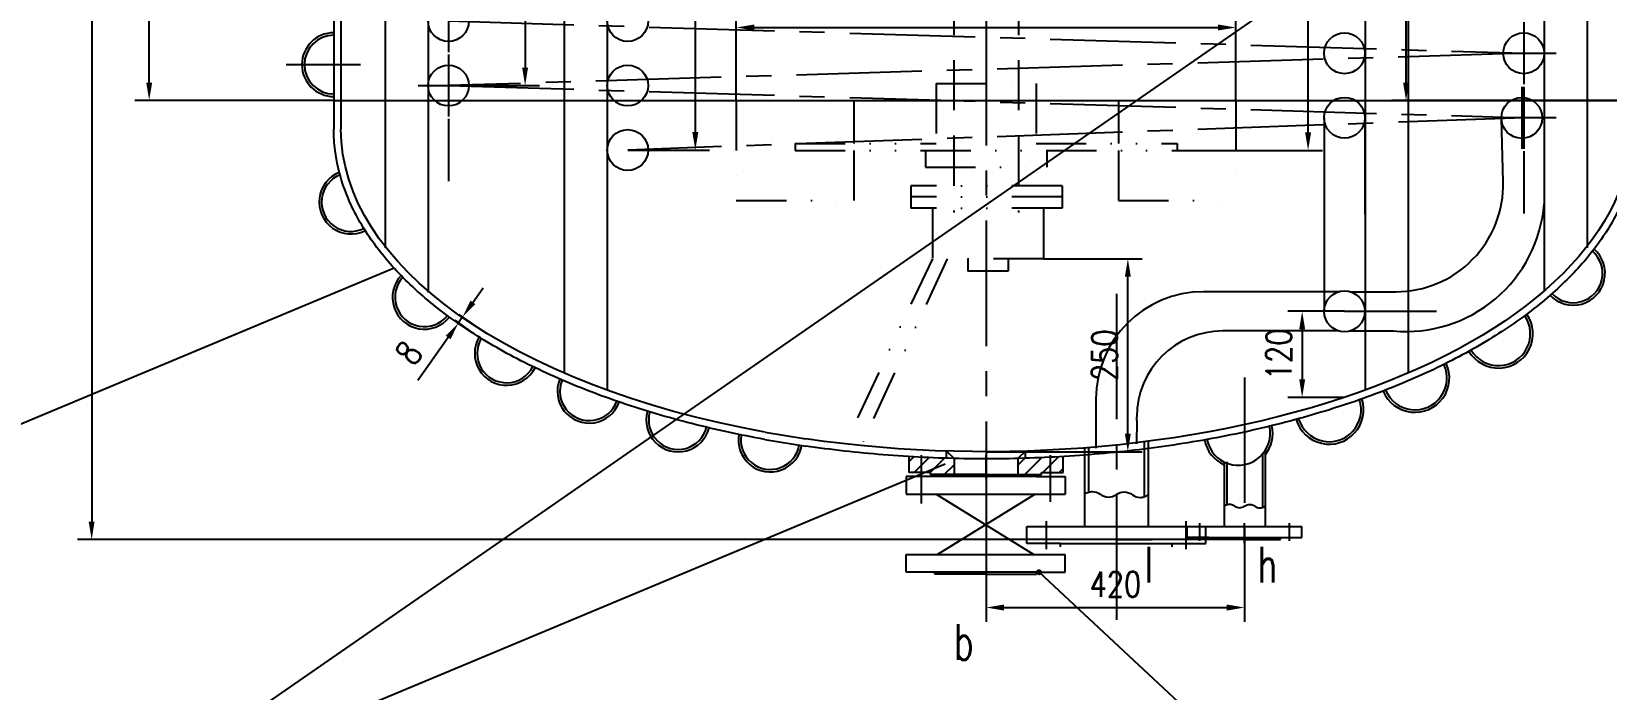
# Model space of a CAD drawing. Header units: millimetres. Extents: x -1762 to 42666, y -863 to 15979.
# Drawn here: x 22255 to 24452, y 655 to 1573 of the extents above; entities that cross this region are included whole.
import ezdxf

# ---------------------------------------------------------------- set-up
doc = ezdxf.new("R2010")
doc.units = ezdxf.units.MM
doc.header["$LTSCALE"] = 10
doc.header["$MEASUREMENT"] = 0
for name, pattern in [('CENTER', [2, 1.25, -0.25, 0.25, -0.25]), ('DASHED', [0.75, 0.5, -0.25]), ('DIVIDE', [1.25, 0.5, -0.25, 0, -0.25, 0, -0.25]), ('SDHX', [11.5, 7, -1.3, 0.3, -1.3, 0.3, -1.3])]:
    doc.linetypes.add(name, pattern=pattern)
doc.layers.get('0').update_dxf_attribs({"linetype": 'CONTINUOUS'})
doc.layers.get('DEFPOINTS').update_dxf_attribs({"linetype": 'CONTINUOUS'})
for name, color, linetype in [('1轮廓实线层', 7, 'CONTINUOUS'), ('3中心线层', 1, 'CENTER'), ('4虚线层', 6, 'DASHED'), ('5剖面线层', 2, 'CONTINUOUS'), ('6文字层', 3, 'CONTINUOUS'), ('7标注层', 4, 'CONTINUOUS'), ('9双点划线', 6, 'SDHX'), ('9双点划线层', 6, 'DIVIDE')]:
    doc.layers.add(name, color=color, linetype=linetype)
doc.styles.add('PC_TEXTSTYLE', font='romans.shx', dxfattribs={"width": 0.8, "bigfont": 'hzfs.shx'})
doc.dimstyles.new('TH_GBDIM', dxfattribs={"dimscale": 10, "dimtxt": 3.5, "dimasz": 2.5, "dimexe": 2, "dimexo": 0, "dimgap": 1.5, "dimtad": 1, "dimdec": 0, "dimzin": 0, "dimdsep": 46, "dimtxsty": 'PC_TEXTSTYLE', "dimcen": 2.5, "dimadec": 0, "dimazin": 0, "dimtfac": 0.714286, "dimtdec": 0, "dimtmove": 0, "dimatfit": 3, "dimfxl": 0, "dimtolj": 1, "dimtzin": 0, "dimarcsym": 0})

# ---------------------------------------------------------------- blocks, each defined once
blk = doc.blocks.new('*D102')
at = {"layer": '7标注层', "color": 0, "lineweight": -2, "ltscale": 14, "transparency": 16777216}
for p, q in [((23586.9, 873.9), (23586.9, 749.3)), ((23947.5, 859.1), (23947.5, 749.3)), ((23611.9, 769.3), (23922.5, 769.3))]:
    blk.add_line(p, q, dxfattribs=at)
at = {"layer": '7标注层', "color": 0, "ltscale": 14, "transparency": 16777216}
for points in [[(23611.9, 773.5), (23611.9, 765.1), (23586.9, 769.3)], [(23922.5, 773.5), (23922.5, 765.1), (23947.5, 769.3)]]:
    blk.add_solid(points, dxfattribs=at)
at = {"layer": 'DEFPOINTS', "color": 0, "ltscale": 14, "transparency": 16777216}
for p in [(23586.9, 873.9), (23947.5, 859.1), (23947.5, 769.3)]:
    blk.add_point(p, dxfattribs=at)
at = {"layer": '7标注层', "color": 3, "ltscale": 14, "transparency": 16777216, "insert": (23767.2, 801.8), "char_height": 35, "attachment_point": 5, "style": 'PC_TEXTSTYLE'}
blk.add_mtext('\\A1;420{}{}', dxfattribs=at)
blk = doc.blocks.new('*D109')
at = {"layer": '7标注层', "color": 0, "lineweight": -2, "ltscale": 14, "transparency": 16777216}
for p, q in [((22676.9, 3276.7), (22399.3, 3276.7)), ((22419.3, 1501.7), (22419.3, 3251.7)), ((22676.9, 1476.7), (22399.3, 1476.7))]:
    blk.add_line(p, q, dxfattribs=at)
at = {"layer": '7标注层', "color": 0, "ltscale": 14, "transparency": 16777216}
for points in [[(22415.2, 3251.7), (22423.5, 3251.7), (22419.3, 3276.7)], [(22415.2, 1501.7), (22423.5, 1501.7), (22419.3, 1476.7)]]:
    blk.add_solid(points, dxfattribs=at)
at = {"layer": 'DEFPOINTS', "color": 0, "ltscale": 14, "transparency": 16777216}
for p in [(22419.3, 3276.7), (22676.9, 3276.7), (22676.9, 1476.7)]:
    blk.add_point(p, dxfattribs=at)
at = {"layer": '7标注层', "color": 3, "ltscale": 14, "transparency": 16777216, "insert": (22386.8, 2475.5), "char_height": 35, "attachment_point": 5, "rotation": 90, "style": 'PC_TEXTSTYLE'}
blk.add_mtext('\\A1;1800{}{}', dxfattribs=at)
blk = doc.blocks.new('*D111')
at = {"layer": '7标注层', "color": 0, "lineweight": -2, "ltscale": 14, "transparency": 16777216}
for p, q in [((23586.9, 5334.1), (22319.1, 5334.1)), ((22339.1, 5309.1), (22339.1, 889.1)), ((23947.5, 864.1), (22319.1, 864.1))]:
    blk.add_line(p, q, dxfattribs=at)
at = {"layer": '7标注层', "color": 0, "ltscale": 14, "transparency": 16777216}
for points in [[(22334.9, 5309.1), (22343.2, 5309.1), (22339.1, 5334.1)], [(22334.9, 889.1), (22343.2, 889.1), (22339.1, 864.1)]]:
    blk.add_solid(points, dxfattribs=at)
at = {"layer": 'DEFPOINTS', "color": 0, "ltscale": 14, "transparency": 16777216}
for p in [(23586.9, 5334.1), (22339.1, 864.1), (23947.5, 864.1)]:
    blk.add_point(p, dxfattribs=at)
at = {"layer": '7标注层', "color": 3, "ltscale": 14, "transparency": 16777216, "insert": (22306.6, 3025.4), "char_height": 35, "attachment_point": 5, "rotation": 90, "style": 'PC_TEXTSTYLE'}
blk.add_mtext('\\A1;4750{}{}', dxfattribs=at)
blk = doc.blocks.new('*D115')
at = {"layer": '7标注层', "color": 0, "lineweight": -2, "ltscale": 14, "transparency": 16777216}
for p, q in [((22870.9, 1195), (22885.4, 1215.4)), ((22845.5, 1170.1), (22867.1, 1154.9)), ((22856.5, 1174.6), (22850.8, 1166.4)), ((22851.3, 1178.2), (22872.9, 1163)), ((22836.4, 1146), (22793.9, 1085.8))]:
    blk.add_line(p, q, dxfattribs=at)
at = {"layer": '7标注层', "color": 0, "ltscale": 14, "transparency": 16777216}
for points in [[(22867.5, 1197.4), (22874.4, 1192.6), (22856.5, 1174.6)], [(22833, 1148.4), (22839.8, 1143.6), (22850.8, 1166.4)]]:
    blk.add_solid(points, dxfattribs=at)
at = {"layer": 'DEFPOINTS', "color": 0, "ltscale": 14, "transparency": 16777216}
for p in [(22845.5, 1170.1), (22850.8, 1166.4), (22851.3, 1178.2)]:
    blk.add_point(p, dxfattribs=at)
at = {"layer": '7标注层', "color": 3, "ltscale": 14, "transparency": 16777216, "insert": (22781.4, 1124.4), "char_height": 35, "attachment_point": 5, "rotation": 54.8039, "style": 'PC_TEXTSTYLE'}
blk.add_mtext('\\A1;8', dxfattribs=at)
blk = doc.blocks.new('*D129')
at = {"layer": '7标注层', "color": 0, "lineweight": -2, "ltscale": 14, "transparency": 16777216}
for p, q in [((23238.4, 1476.7), (23238.4, 1598.4)), ((23935.4, 1476.7), (23935.4, 1598.4)), ((23263.4, 1578.4), (23910.4, 1578.4))]:
    blk.add_line(p, q, dxfattribs=at)
at = {"layer": '7标注层', "color": 0, "ltscale": 14, "transparency": 16777216}
for points in [[(23263.4, 1582.6), (23263.4, 1574.3), (23238.4, 1578.4)], [(23910.4, 1582.6), (23910.4, 1574.3), (23935.4, 1578.4)]]:
    blk.add_solid(points, dxfattribs=at)
at = {"layer": 'DEFPOINTS', "color": 0, "ltscale": 14, "transparency": 16777216}
for p in [(23935.4, 1578.4), (23238.4, 1476.7), (23935.4, 1476.7)]:
    blk.add_point(p, dxfattribs=at)
at = {"layer": '7标注层', "color": 3, "ltscale": 14, "transparency": 16777216, "insert": (23563.9, 1610.9), "char_height": 35, "attachment_point": 5, "style": 'PC_TEXTSTYLE'}
blk.add_mtext('\\A1;700{}{}', dxfattribs=at)
blk = doc.blocks.new('*D131')
at = {"layer": '7标注层', "color": 0, "lineweight": -2, "ltscale": 14, "transparency": 16777216}
for p, q in [((23903.4, 2407), (24056.1, 2407)), ((24036.1, 1432), (24036.1, 2382)), ((23853.4, 1407), (24056.1, 1407))]:
    blk.add_line(p, q, dxfattribs=at)
at = {"layer": '7标注层', "color": 0, "ltscale": 14, "transparency": 16777216}
for points in [[(24031.9, 2382), (24040.3, 2382), (24036.1, 2407)], [(24031.9, 1432), (24040.3, 1432), (24036.1, 1407)]]:
    blk.add_solid(points, dxfattribs=at)
at = {"layer": 'DEFPOINTS', "color": 0, "ltscale": 14, "transparency": 16777216}
for p in [(23903.4, 2407), (24036.1, 2407), (23853.4, 1407)]:
    blk.add_point(p, dxfattribs=at)
at = {"layer": '7标注层', "color": 3, "ltscale": 14, "transparency": 16777216, "insert": (24003.6, 1907), "char_height": 35, "attachment_point": 5, "rotation": 90, "style": 'PC_TEXTSTYLE'}
blk.add_mtext('\\A1;1000{}{}', dxfattribs=at)
blk = doc.blocks.new('*D116')
at = {"layer": '7标注层', "color": 0, "lineweight": -2, "ltscale": 14, "transparency": 16777216}
for p, q in [((23667, 1255.8), (23804.6, 1255.8)), ((23784.6, 1011.7), (23784.6, 1230.8)), ((23586.9, 986.7), (23804.6, 986.7))]:
    blk.add_line(p, q, dxfattribs=at)
at = {"layer": '7标注层', "color": 0, "ltscale": 14, "transparency": 16777216}
for points in [[(23780.5, 1230.8), (23788.8, 1230.8), (23784.6, 1255.8)], [(23780.5, 1011.7), (23788.8, 1011.7), (23784.6, 986.7)]]:
    blk.add_solid(points, dxfattribs=at)
at = {"layer": 'DEFPOINTS', "color": 0, "ltscale": 14, "transparency": 16777216}
for p in [(23667, 1255.8), (23784.6, 1255.8), (23586.9, 986.7)]:
    blk.add_point(p, dxfattribs=at)
at = {"layer": '7标注层', "color": 3, "ltscale": 14, "transparency": 16777216, "insert": (23752.1, 1121.3), "char_height": 35, "attachment_point": 5, "rotation": 90, "style": 'PC_TEXTSTYLE'}
blk.add_mtext('\\A1;250', dxfattribs=at)
blk = doc.blocks.new('*D117')
at = {"layer": '7标注层', "color": 0, "lineweight": -2, "ltscale": 14, "transparency": 16777216}
for p, q in [((24486.9, 2339.2), (24152.7, 2339.2)), ((24172.7, 1501.7), (24172.7, 2314.2)), ((24486.9, 1476.7), (24152.7, 1476.7))]:
    blk.add_line(p, q, dxfattribs=at)
at = {"layer": '7标注层', "color": 0, "ltscale": 14, "transparency": 16777216}
for points in [[(24168.6, 2314.2), (24176.9, 2314.2), (24172.7, 2339.2)], [(24168.6, 1501.7), (24176.9, 1501.7), (24172.7, 1476.7)]]:
    blk.add_solid(points, dxfattribs=at)
at = {"layer": 'DEFPOINTS', "color": 0, "ltscale": 14, "transparency": 16777216}
for p in [(24172.7, 2339.2), (24486.9, 2339.2), (24486.9, 1476.7)]:
    blk.add_point(p, dxfattribs=at)
at = {"layer": '7标注层', "color": 3, "ltscale": 14, "transparency": 16777216, "insert": (24140.2, 1907.9), "char_height": 35, "attachment_point": 5, "rotation": 90, "style": 'PC_TEXTSTYLE'}
blk.add_mtext('\\A1;860', dxfattribs=at)
blk = doc.blocks.new('*D133')
at = {"layer": '1轮廓实线层', "color": 0, "lineweight": -2, "ltscale": 14, "transparency": 16777216}
for p, q in [((22836.9, 2847.7), (22963.8, 2847.7)), ((22943.8, 2822.7), (22943.8, 1522.5)), ((22836.9, 1497.5), (22963.8, 1497.5))]:
    blk.add_line(p, q, dxfattribs=at)
at = {"layer": '1轮廓实线层', "color": 0, "ltscale": 14, "transparency": 16777216}
for points in [[(22939.6, 2822.7), (22947.9, 2822.7), (22943.8, 2847.7)], [(22939.6, 1522.5), (22947.9, 1522.5), (22943.8, 1497.5)]]:
    blk.add_solid(points, dxfattribs=at)
at = {"layer": 'DEFPOINTS', "color": 0, "ltscale": 14, "transparency": 16777216}
for p in [(22836.9, 2847.7), (22836.9, 1497.5), (22943.8, 1497.5)]:
    blk.add_point(p, dxfattribs=at)
at = {"layer": '1轮廓实线层', "color": 0, "ltscale": 14, "transparency": 16777216, "insert": (22911.3, 2217.5), "char_height": 35, "attachment_point": 5, "rotation": 90, "style": 'PC_TEXTSTYLE'}
blk.add_mtext('\\A1;%%C1500  15x100=1500', dxfattribs=at)
blk = doc.blocks.new('*D134')
at = {"layer": '1轮廓实线层', "color": 0, "lineweight": -2, "ltscale": 14, "transparency": 16777216}
for p, q in [((24086.9, 1182.5), (24007.8, 1182.5)), ((24027.8, 1157.5), (24027.8, 1087.5)), ((24086.9, 1062.5), (24007.8, 1062.5))]:
    blk.add_line(p, q, dxfattribs=at)
at = {"layer": '1轮廓实线层', "color": 0, "ltscale": 14, "transparency": 16777216}
for points in [[(24023.7, 1157.5), (24032, 1157.5), (24027.8, 1182.5)], [(24023.7, 1087.5), (24032, 1087.5), (24027.8, 1062.5)]]:
    blk.add_solid(points, dxfattribs=at)
at = {"layer": 'DEFPOINTS', "color": 0, "ltscale": 14, "transparency": 16777216}
for p in [(24086.9, 1182.5), (24027.8, 1062.5), (24086.9, 1062.5)]:
    blk.add_point(p, dxfattribs=at)
at = {"layer": '1轮廓实线层', "color": 0, "ltscale": 14, "transparency": 16777216, "insert": (23995.3, 1122.5), "char_height": 35, "attachment_point": 5, "rotation": 90, "style": 'PC_TEXTSTYLE'}
blk.add_mtext('\\A1;120', dxfattribs=at)
blk = doc.blocks.new('*D173')
at = {"layer": '1轮廓实线层', "color": 0, "lineweight": -2, "ltscale": 14, "transparency": 16777216}
for p, q in [((23086.9, 2847.5), (23201.2, 2847.5)), ((23181.2, 2822.5), (23181.2, 1432.5)), ((23086.9, 1407.5), (23201.2, 1407.5))]:
    blk.add_line(p, q, dxfattribs=at)
at = {"layer": '1轮廓实线层', "color": 0, "ltscale": 14, "transparency": 16777216}
for points in [[(23177.1, 2822.5), (23185.4, 2822.5), (23181.2, 2847.5)], [(23177.1, 1432.5), (23185.4, 1432.5), (23181.2, 1407.5)]]:
    blk.add_solid(points, dxfattribs=at)
at = {"layer": 'DEFPOINTS', "color": 0, "ltscale": 14, "transparency": 16777216}
for p in [(23086.9, 2847.5), (23086.9, 1407.5), (23181.2, 1407.5)]:
    blk.add_point(p, dxfattribs=at)
at = {"layer": '1轮廓实线层', "color": 0, "ltscale": 14, "transparency": 16777216, "insert": (23148.7, 2127.5), "char_height": 35, "attachment_point": 5, "rotation": 90, "style": 'PC_TEXTSTYLE'}
blk.add_mtext('\\A1;%%C1620  16X100=1600', dxfattribs=at)

msp = doc.modelspace()

# ---------------------------------------------------------------- hatches: boundary and pattern name
at = {"layer": '5剖面线层', "ltscale": 14}
h = msp.add_hatch(dxfattribs=at)
h.set_pattern_fill('ANSI31', color=256, scale=5, style=0)
h.set_pattern_definition([(45, (21692.563, 129.064), (-11.22532, 11.22532), [])])
edge = h.paths.add_edge_path()
edge.add_line((23509.34, 957.68), (23509.34, 954.68))
edge.add_line((23509.34, 954.68), (23531.84, 954.68))
edge.add_line((23531.84, 954.68), (23542.36, 954.68))
edge.add_line((23542.36, 954.68), (23542.36, 977.23))
edge.add_spline(control_points=[(23542.36, 977.23), (23527.16, 977.6), (23511.98, 978.17), (23496.84, 978.92)], knot_values=[4.7615798, 4.7615798, 4.7615798, 4.7615798, 4.8120271, 4.8120271, 4.8120271, 4.8120271], degree=3, periodic=0)
edge.add_line((23496.84, 978.92), (23496.84, 957.68))
edge.add_line((23496.84, 957.68), (23505.84, 957.68))
edge.add_line((23505.84, 957.68), (23509.34, 957.68))
edge = h.paths.add_edge_path()
edge.add_spline(control_points=[(23496.84, 978.92), (23491, 979.22), (23485.16, 979.54), (23479.34, 979.88)], knot_values=[4.8120271, 4.8120271, 4.8120271, 4.8120271, 4.8314792, 4.8314792, 4.8314792, 4.8314792], degree=3, periodic=0)
edge.add_line((23479.34, 979.88), (23479.34, 957.68))
edge.add_line((23479.34, 957.68), (23487.84, 957.68))
edge.add_line((23487.84, 957.68), (23496.84, 957.68))
edge.add_line((23496.84, 957.68), (23496.84, 978.92))
edge = h.paths.add_edge_path()
edge.add_line((23664.34, 957.68), (23667.84, 957.68))
edge.add_line((23667.84, 957.68), (23676.84, 957.68))
edge.add_line((23676.84, 957.68), (23676.84, 978.92))
edge.add_spline(control_points=[(23676.84, 978.92), (23674.02, 978.78), (23671.2, 978.65), (23656.06, 977.96), (23643.72, 977.53), (23631.36, 977.23)], knot_values=[4.6128068, 4.6128068, 4.6128068, 4.6128068, 4.6221898, 4.6221898, 4.6631981, 4.6631981, 4.6631981, 4.6631981], degree=3, periodic=0)
edge.add_line((23631.36, 977.23), (23631.36, 954.68))
edge.add_line((23631.36, 954.68), (23641.84, 954.68))
edge.add_line((23641.84, 954.68), (23664.34, 954.68))
edge.add_line((23664.34, 954.68), (23664.34, 957.68))
edge = h.paths.add_edge_path()
edge.add_line((23676.84, 957.68), (23685.84, 957.68))
edge.add_line((23685.84, 957.68), (23694.34, 957.68))
edge.add_line((23694.34, 957.68), (23694.34, 979.88))
edge.add_spline(control_points=[(23694.34, 979.88), (23688.51, 979.53), (23682.68, 979.21), (23676.84, 978.92)], knot_values=[4.5933548, 4.5933548, 4.5933548, 4.5933548, 4.6128068, 4.6128068, 4.6128068, 4.6128068], degree=3, periodic=0)
edge.add_line((23676.84, 978.92), (23676.84, 957.68))

# ---------------------------------------------------------------- linework, layer by layer
at = {"ltscale": 14}
for p, q in [((22676.86, 3316.68), (22676.86, 1436.68)), ((22686.86, 3316.68), (22686.86, 1436.68)), ((22676.86, 1476.68), (22736.78, 1476.68)), ((22686.86, 1476.68), (24496.86, 1476.68)), ((23531.84, 987.52), (23542.36, 977.23)), ((23641.84, 987.52), (23631.36, 977.23))]:
    msp.add_line(p, q, dxfattribs=at)
for p, q in [((23657.18, 952.2), (23515.58, 952.2)), ((23475.38, 927.56), (23697.38, 927.56)), ((23517.33, 927.56), (23653.69, 843.07)), ((23655.43, 927.56), (23519.07, 843.07)), ((23475.38, 843.07), (23697.38, 843.07)), ((23657.18, 818.43), (23515.58, 818.43))]:
    msp.add_line(p, q)
for points in [[(23724.06, 927.53, -0.0528224), (23730.32, 930.29, -0.0729934), (23735.23, 931.1, -0.1738746), (23746.1, 927.42, 0.1660823), (23757.38, 923.4, 0.1622777), (23768.56, 926.97, -0.1622777), (23779.73, 930.54, -0.1660823), (23791.02, 926.52, 0.1738746), (23801.88, 922.84, 0.0729934), (23806.79, 923.65, 0.0528224), (23813.06, 926.41)], [(23918.98, 911.21, -0.0528224), (23922.99, 912.98, -0.0729934), (23926.13, 913.5, -0.1738746), (23933.09, 911.14, 0.1660823), (23940.32, 908.57, 0.1622777), (23947.48, 910.85, -0.1622777), (23954.63, 913.14, -0.1660823), (23961.86, 910.57, 0.1738746), (23968.82, 908.21, 0.0729934), (23971.96, 908.73, 0.0528224), (23975.98, 910.5)]]:
    msp.add_lwpolyline(points, format="xyb", dxfattribs=at)
for centre, radius, start, end in [((22676.86, 1526.68), 44.5, 90, 270), ((22676.86, 1526.68), 41, 90, 270), ((22700.89, 1334.94), 44.5, 111.59073, 295.88974), ((22700.89, 1334.94), 41, 111.59073, 295.88974), ((24405.92, 1235.52), 44.5, 223.56354, 49.27438), ((24405.92, 1235.52), 41, 223.56354, 49.27438), ((22803.21, 1202.12), 44.5, 136.92494, 321.69186), ((22803.21, 1202.12), 41, 137.13264, 321.52252), ((24301.7, 1151.36), 48, 210.92686, 34.51541), ((24301.7, 1151.36), 44.5, 210.92686, 34.51541), ((22917.93, 1123.86), 44.5, 149.35519, 333.21358), ((22917.93, 1123.86), 41, 149.45283, 333.13435), ((24185.22, 1089.6), 48, 202.50364, 25.04932), ((24185.22, 1089.6), 44.5, 202.50364, 25.04932), ((23033.26, 1071.09), 44.5, 157.62914, 340.09065), ((23033.26, 1071.09), 41, 157.7181, 340.01175), ((24065.57, 1045.14), 48, 196.31628, 18.31842), ((24065.57, 1045.14), 44.5, 196.31628, 18.31842), ((23157.16, 1030.92), 44.5, 163.96611, 345.82366), ((23157.16, 1030.92), 41, 164.04219, 345.75334), ((23285.75, 1002.92), 44.5, 169.40047, 351.25802), ((23938.66, 1012.26), 44.5, 191.07796, 12.76379), ((23938.66, 1012.26), 48, 321.02185, 12.76379), ((23285.75, 1002.92), 41, 169.47655, 351.1877), ((23938.66, 1012.26), 48, 191.07796, 245.788)]:
    msp.add_arc(centre, radius, start, end, dxfattribs=at)
at = {"ltscale": 14, "extrusion": (0, 0, -1)}
for start_param, end_param in [(5.0622612, 6.2831853), (3.1415927, 4.9956044)]:
    msp.add_ellipse((23586.86, 1436.68), major_axis=(-900, 0), ratio=0.5, start_param=start_param, end_param=end_param, dxfattribs=at)
at = {"ltscale": 14}
for points, knots in [([(23278.36, 1003.78), (23261.15, 1006.9), (23244.13, 1010.28), (23192.77, 1021.39), (23159.14, 1029.94), (23094.24, 1049.09), (23062.96, 1059.68), (23003.23, 1082.75), (22974.78, 1095.23), (22921.14, 1121.88), (22895.96, 1136.06), (22849.22, 1165.94), (22827.68, 1181.63), (22788.57, 1214.31), (22771, 1231.31), (22740.14, 1266.37), (22726.85, 1284.45), (22704.79, 1321.43), (22696.02, 1340.34), (22684.42, 1375.13), (22680.79, 1390.94), (22677.5, 1416.75), (22676.86, 1426.71), (22676.86, 1436.68)], [5.0601529, 5.0601529, 5.0601529, 5.0601529, 5.1207849, 5.1207849, 5.2454337, 5.2454337, 5.3700825, 5.3700825, 5.4947312, 5.4947312, 5.61938, 5.61938, 5.7440288, 5.7440288, 5.8686776, 5.8686776, 5.9933263, 5.9933263, 6.1179751, 6.1179751, 6.2195713, 6.2195713, 6.2831853, 6.2831853, 6.2831853, 6.2831853]), ([(24496.86, 1436.68), (24496.86, 1424.45), (24495.91, 1412.23), (24492.1, 1387.88), (24489.25, 1375.75), (24481.68, 1351.7), (24476.96, 1339.77), (24462.35, 1309.15), (24451.06, 1290.67), (24424.07, 1254.69), (24408.38, 1237.18), (24372.89, 1203.38), (24353.08, 1187.08), (24309.68, 1155.89), (24286.07, 1141.01), (24235.43, 1112.87), (24208.39, 1099.61), (24151.28, 1074.89), (24121.21, 1063.44), (24058.5, 1042.5), (24025.86, 1033.02), (23958.51, 1016.16), (23923.8, 1008.78), (23852.83, 996.25), (23816.57, 991.09), (23743.08, 983.07), (23705.83, 980.21), (23630.93, 976.82), (23593.27, 976.3), (23518.11, 977.59), (23480.61, 979.41), (23407, 985.32), (23370.87, 989.37), (23335.36, 994.5)], [3.1415927, 3.1415927, 3.1415927, 3.1415927, 3.2196291, 3.2196291, 3.2976655, 3.2976655, 3.375702, 3.375702, 3.5003508, 3.5003508, 3.6249996, 3.6249996, 3.7496483, 3.7496483, 3.8742971, 3.8742971, 3.9989459, 3.9989459, 4.1235947, 4.1235947, 4.2482434, 4.2482434, 4.3728922, 4.3728922, 4.497541, 4.497541, 4.6221898, 4.6221898, 4.7468386, 4.7468386, 4.8714873, 4.8714873, 4.9939485, 4.9939485, 4.9939485, 4.9939485])]:
    msp.add_open_spline(points, degree=3, knots=knots, dxfattribs=at)
at = {"layer": '1轮廓实线层', "ltscale": 14}
for p, q in [((30762.09, 6301.26), (20486.12, -816.4)), ((22748.36, 2905.74), (22748.36, 1271.04)), ((22808.36, 2905.74), (22808.36, 1208.71)), ((22998.13, 2905.52), (22998.13, 1096.31)), ((23058.13, 2905.52), (23058.13, 1072.52)), ((24115.6, 2871.28), (24115.6, 1072.52)), ((24175.6, 2871.28), (24175.6, 1096.31)), ((24365.36, 2871.28), (24365.36, 1210.88)), ((24425.36, 2871.28), (24425.36, 1271.04)), ((24058.37, 1452.51), (24058.37, 1182.51)), ((24115.37, 1452.51), (24115.6, 1182.51)), ((24308.32, 1363.37), (24305.67, 1451.47)), ((24078.8, 1209.85), (23890.06, 1209.85)), ((24094.94, 1209.85), (24158.36, 1209.85)), ((24086.87, 1182.51), (24215.36, 1182.51)), ((24078.82, 1155.17), (23917.06, 1155.17)), ((24094.91, 1155.17), (24155.14, 1155.17)), ((23740.06, 1059.85), (23740.06, 991.68)), ((23797.06, 1030.11), (23797.06, 1035.17)), ((23278.52, 1014.03), (23335.4, 1004.58)), ((23797.06, 1030.11), (23796.78, 997.43)), ((23278.32, 1003.8), (23335.4, 994.51)), ((23724.06, 991.94), (23724.06, 882.15)), ((23729.52, 992.37), (23729.52, 930.02)), ((23807.59, 1000.42), (23807.59, 923.92)), ((23813.06, 1001.12), (23813.06, 882.15)), ((23479.34, 957.68), (23479.34, 979.88)), ((23531.84, 977.52), (23531.84, 987.52)), ((23641.84, 977.51), (23641.84, 987.52)), ((23694.34, 957.68), (23694.34, 979.88)), ((23918.98, 972.35), (23918.98, 882.15)), ((23922.48, 972.35), (23922.48, 912.81)), ((23972.48, 983.33), (23972.48, 908.9)), ((23975.98, 988.01), (23975.98, 882.15)), ((23487.84, 957.68), (23479.34, 957.68)), ((23505.84, 957.68), (23487.84, 957.68)), ((23509.34, 957.68), (23505.84, 957.68)), ((23509.34, 954.68), (23509.34, 957.68)), ((23531.84, 954.68), (23509.34, 954.68)), ((23586.84, 954.68), (23531.84, 954.68)), ((23586.84, 954.68), (23641.84, 954.68)), ((23641.84, 954.68), (23664.34, 954.68)), ((23664.34, 957.68), (23667.84, 957.68)), ((23664.34, 954.68), (23664.34, 957.68)), ((23667.84, 957.68), (23685.84, 957.68)), ((23685.84, 957.68), (23694.34, 957.68)), ((23643.64, 858.73), (23643.64, 882.15)), ((23643.64, 882.15), (23656.92, 882.15)), ((23656.92, 882.15), (23722.49, 882.15)), ((23722.49, 882.15), (23893.47, 882.15)), ((23867.48, 867.15), (23867.48, 882.15)), ((23867.48, 882.15), (23875.98, 882.15)), ((23875.98, 882.15), (23893.98, 882.15)), ((23893.47, 858.73), (23893.47, 882.15)), ((23893.98, 882.15), (23917.98, 882.15)), ((23917.98, 882.15), (24027.48, 882.15)), ((24027.48, 867.15), (24027.48, 882.15)), ((23685.02, 858.73), (23643.64, 858.73)), ((23690.49, 858.73), (23685.02, 858.73)), ((23690.49, 854.04), (23690.49, 858.73)), ((23690.49, 858.73), (23852.09, 858.73)), ((23768.56, 864.15), (23798.06, 864.15)), ((23798.06, 864.15), (23818.56, 864.15)), ((23846.63, 854.04), (23846.63, 858.73)), ((23852.09, 858.73), (23880.2, 858.73)), ((23875.98, 867.15), (23867.48, 867.15)), ((23893.98, 867.15), (23875.98, 867.15)), ((23880.2, 858.73), (23893.47, 858.73)), ((23897.48, 867.15), (23893.98, 867.15)), ((23897.48, 864.15), (23897.48, 867.15)), ((23897.48, 867.15), (24000.98, 867.15)), ((23917.98, 864.15), (23897.48, 864.15)), ((23947.48, 864.15), (23917.98, 864.15)), ((23947.48, 864.15), (23976.98, 864.15)), ((23976.98, 864.15), (23997.48, 864.15)), ((23997.48, 864.15), (23997.48, 867.15)), ((24000.98, 867.15), (24018.98, 867.15)), ((24018.98, 867.15), (24027.48, 867.15))]:
    msp.add_line(p, q, dxfattribs=at)
at = {"layer": '1轮廓实线层', "color": 1, "linetype": 'CENTER', "ltscale": 14}
for p, q in [((22836.86, 1587.51), (24336.86, 1542.51)), ((24336.86, 1542.51), (22836.86, 1497.51)), ((22836.86, 1497.51), (24336.86, 1452.51)), ((24336.86, 1452.51), (23086.86, 1407.51))]:
    msp.add_line(p, q, dxfattribs=at)
at = {"layer": '1轮廓实线层'}
for p, q in [((23492.18, 952.2), (23475.38, 952.2)), ((23475.38, 952.2), (23475.38, 927.56)), ((23511.98, 952.2), (23492.18, 952.2)), ((23515.58, 952.2), (23511.98, 952.2)), ((23577.38, 954.6), (23515.58, 954.6)), ((23577.38, 954.6), (23515.58, 954.6)), ((23515.58, 954.6), (23515.58, 952.2)), ((23586.38, 954.6), (23577.38, 954.6)), ((23586.38, 954.6), (23577.38, 954.6)), ((23586.38, 954.6), (23595.38, 954.6)), ((23586.38, 954.6), (23595.38, 954.6)), ((23595.38, 954.6), (23657.18, 954.6)), ((23595.38, 954.6), (23657.18, 954.6)), ((23657.18, 954.6), (23657.18, 952.2)), ((23657.18, 952.2), (23660.78, 952.2)), ((23660.78, 952.2), (23680.58, 952.2)), ((23680.58, 952.2), (23697.38, 952.2)), ((23697.38, 952.2), (23697.38, 927.56)), ((23475.38, 818.43), (23475.38, 843.07)), ((23697.38, 818.43), (23697.38, 843.07)), ((23492.18, 818.43), (23475.38, 818.43)), ((23511.98, 818.43), (23492.18, 818.43)), ((23515.58, 818.43), (23511.98, 818.43)), ((23515.58, 816.03), (23515.58, 818.43)), ((23577.38, 816.03), (23515.58, 816.03)), ((23577.38, 816.03), (23515.58, 816.03)), ((23586.38, 816.03), (23577.38, 816.03)), ((23586.38, 816.03), (23577.38, 816.03)), ((23586.38, 816.03), (23595.38, 816.03)), ((23586.38, 816.03), (23595.38, 816.03)), ((23595.38, 816.03), (23657.18, 816.03)), ((23595.38, 816.03), (23657.18, 816.03)), ((23657.18, 818.43), (23660.78, 818.43)), ((23657.18, 816.03), (23657.18, 818.43)), ((23660.78, 818.43), (23680.58, 818.43)), ((23680.58, 818.43), (23697.38, 818.43))]:
    msp.add_line(p, q, dxfattribs=at)
at = {"layer": '1轮廓实线层', "color": 0, "ltscale": 14}
for centre in [(22836.86, 1587.51), (23086.86, 1587.51), (24086.87, 1542.51), (24336.86, 1542.51), (22836.86, 1497.51), (23086.86, 1497.51), (24086.87, 1452.51), (24334.16, 1452.32), (23086.86, 1407.51), (24086.87, 1182.51)]:
    msp.add_circle(centre, 28.5, dxfattribs=at)
at = {"layer": '1轮廓实线层', "ltscale": 14}
for centre, radius, start, end in [((24158.36, 1359.85), 150, 270, 1.34568), ((24172.78, 1347.54), 193.17, 264.76067, 355.53964), ((23890.06, 1059.85), 150, 90, 180), ((23917.06, 1035.17), 120, 90, 180)]:
    msp.add_arc(centre, radius, start, end, dxfattribs=at)
at = {"layer": '3中心线层', "ltscale": 14}
for p, q in [((23586.86, 4949.04), (23586.86, 873.91)), ((22610.38, 1526.68), (22714.18, 1526.68)), ((23768.56, 1207.02), (23768.56, 731.01)), ((23947.48, 1090.21), (23947.48, 785.35)), ((23496.84, 914.64), (23496.84, 981.68)), ((23586.84, 949.68), (23586.84, 981.68)), ((23676.84, 916.61), (23676.84, 981.68)), ((23670.97, 850.92), (23670.97, 889.95)), ((23866.14, 850.92), (23866.14, 889.95)), ((23884.98, 862.15), (23884.98, 887.15)), ((23947.48, 859.15), (23947.48, 887.15)), ((24009.98, 862.15), (24009.98, 887.15))]:
    msp.add_line(p, q, dxfattribs=at)
at = {"layer": '3中心线层', "color": 0, "ltscale": 10}
for p, q in [((23542.36, 977.23), (23542.36, 954.68)), ((23631.36, 977.23), (23631.36, 954.68))]:
    msp.add_line(p, q, dxfattribs=at)
at = {"layer": '4虚线层', "ltscale": 14}
for p, q in [((23541.86, 2372.95), (23541.86, 1320.23)), ((23631.86, 2372.95), (23631.86, 1320.23)), ((23541.86, 1383.43), (23541.86, 1357.54)), ((23631.86, 1383.43), (23631.86, 1357.54))]:
    msp.add_line(p, q, dxfattribs=at)
at = {"layer": '7标注层', "ltscale": 14}
for points in [[(22761.16, 1242.62), (22037.74, 940.45), (21920.14, 940.45)], [(23529.83, 969.29), (22037.74, 346.05), (21920.14, 346.05)], [(23660.78, 818.43), (24146.01, 366.21), (24263.61, 366.21)]]:
    msp.add_lwpolyline(points, dxfattribs=at)
msp.add_circle((23660.78, 818.43), 3, dxfattribs=at)
at = {"layer": '9双点划线', "color": 1, "ltscale": 14}
for p, q in [((22836.86, 1630.84), (22836.86, 1544.19)), ((24336.86, 1585.84), (24336.86, 1499.19)), ((22836.86, 1540.84), (22836.86, 1454.19)), ((24294.74, 1542.74), (24382.02, 1542.74)), ((22794.74, 1497.74), (22882.02, 1497.74)), ((24334.16, 1495.65), (24334.16, 1409)), ((24336.86, 1495.84), (24336.86, 1409.19)), ((22836.86, 1450.84), (22836.86, 1364.19)), ((24294.74, 1452.74), (24382.02, 1452.74)), ((24336.86, 1405.84), (24336.86, 1319.19))]:
    msp.add_line(p, q, dxfattribs=at)
at = {"layer": '9双点划线层', "ltscale": 14}
for p, q in [((23517.16, 1500.53), (23656.56, 1500.53)), ((23517.16, 1500.53), (23517.16, 1406.98)), ((23656.56, 1500.53), (23656.56, 1406.98)), ((23238.36, 1476.68), (23402.36, 1476.68)), ((23238.36, 1476.68), (23238.36, 1337.28)), ((23402.36, 1476.68), (23402.36, 1416.82)), ((23771.36, 1476.68), (23935.36, 1476.68)), ((23771.36, 1476.68), (23771.36, 1416.82)), ((23935.36, 1476.68), (23935.36, 1337.28)), ((23320.36, 1416.82), (23517.16, 1416.82)), ((23320.36, 1416.82), (23320.36, 1406.98)), ((23320.36, 1406.98), (23853.36, 1406.98)), ((23402.36, 1406.98), (23402.36, 1337.28)), ((23502.16, 1406.98), (23502.16, 1383.43)), ((23656.56, 1416.82), (23853.36, 1416.82)), ((23671.56, 1406.98), (23671.56, 1383.43)), ((23771.36, 1406.98), (23771.36, 1337.28)), ((23853.36, 1416.82), (23853.36, 1406.98)), ((23502.16, 1383.43), (23671.56, 1383.43)), ((23692.86, 1357.54), (23481.64, 1357.54)), ((23481.64, 1357.54), (23481.64, 1326.52)), ((23692.86, 1342.03), (23481.64, 1342.03)), ((23692.86, 1357.54), (23692.86, 1326.52)), ((23238.36, 1337.28), (23402.36, 1337.28)), ((23692.86, 1326.52), (23481.64, 1326.52)), ((23511.88, 1326.52), (23511.88, 1255.85)), ((23667.01, 1326.52), (23667.01, 1255.85)), ((23771.36, 1337.28), (23935.36, 1337.28)), ((23511.88, 1255.85), (23390.33, 997.54)), ((23532.34, 1255.85), (23412.6, 995.19)), ((23667.01, 1255.85), (23511.88, 1255.85)), ((23561.43, 1255.85), (23561.43, 1238.61)), ((23617.45, 1255.85), (23617.45, 1238.61)), ((23617.45, 1238.61), (23561.43, 1238.61))]:
    msp.add_line(p, q, dxfattribs=at)

# ---------------------------------------------------------------- texts
at = {"layer": '6文字层', "ltscale": 14, "style": 'PC_TEXTSTYLE', "width": 0.667}
for s, p in [('l', (23808.08, 804.07)), ('h', (23965.7, 804.07)), ('b', (23542.42, 696.28))]:
    msp.add_text(s, height=50, dxfattribs=at).set_placement(p)

# ---------------------------------------------------------------- dimensions: what is measured, and where the dimension line sits
at = {"layer": '1轮廓实线层', "ltscale": 14}
dim = msp.add_linear_dim(base=(22943.75, 1497.51), p1=(22836.86, 2847.74), p2=(22836.86, 1497.51), angle=90, text='%%C1500  15x100=1500', dimstyle='TH_GBDIM', dxfattribs=at)
dim.commit()
dim.dimension.update_dxf_attribs({"geometry": '*D133', "text_midpoint": (22943.75, 2217.51), "dimtype": 160})
dim = msp.add_linear_dim(base=(23181.25, 1407.51), p1=(23086.86, 2847.51), p2=(23086.86, 1407.51), angle=90, text='%%C1620  16X100=1600', dimstyle='TH_GBDIM', dxfattribs=at)
dim.commit()
dim.dimension.update_dxf_attribs({"geometry": '*D173', "text_midpoint": (23148.75, 2127.51)})
dim = msp.add_linear_dim(base=(24027.83, 1062.51), p1=(24086.87, 1182.51), p2=(24086.87, 1062.51), angle=90, dimstyle='TH_GBDIM', dxfattribs=at)
dim.commit()
dim.dimension.update_dxf_attribs({"geometry": '*D134', "text_midpoint": (24027.83, 1122.51), "dimtype": 160})
at = {"layer": '7标注层', "ltscale": 14}
for base, p1, p2, text, picture, middle in [((22339.07, 864.15), (23586.86, 5334.12), (23947.48, 864.15), '4750{}{}', '*D111', (22339.07, 3025.39)), ((22419.34, 3276.68), (22676.86, 1476.68), (22676.86, 3276.68), '1800{}{}', '*D109', (22419.34, 2475.46)), ((24036.1, 2406.98), (23853.36, 1406.98), (23903.36, 2406.98), '1000{}{}', '*D131', (24036.1, 1906.98))]:
    dim = msp.add_linear_dim(base=base, p1=p1, p2=p2, angle=90, text=text, dimstyle='TH_GBDIM', override={"dimgap": 1.5, "dimtad": 1, "dimjust": 0, "dimse1": 0, "dimse2": 0, "dimsd1": 0, "dimsd2": 0, "dimclrt": 3, "dimtvp": 0}, dxfattribs=at)
    dim.commit()
    dim.dimension.update_dxf_attribs({"geometry": picture, "text_midpoint": middle, "dimtype": 160})
for base, p1, p2, text, picture, middle in [((24172.74, 2339.18), (24486.86, 1476.68), (24486.86, 2339.18), '860', '*D117', (24140.24, 1907.93)), ((23784.62, 1255.85), (23586.86, 986.68), (23667.01, 1255.85), '250', '*D116', (23752.12, 1121.26))]:
    dim = msp.add_linear_dim(base=base, p1=p1, p2=p2, angle=90, text=text, dimstyle='TH_GBDIM', override={"dimclrt": 3}, dxfattribs=at)
    dim.commit()
    dim.dimension.update_dxf_attribs({"geometry": picture, "text_midpoint": middle})
dim = msp.add_linear_dim(base=(23935.36, 1578.44), p1=(23238.36, 1476.68), p2=(23935.36, 1476.68), text='700{}{}', dimstyle='TH_GBDIM', override={"dimgap": 1.5, "dimtad": 1, "dimjust": 0, "dimse1": 0, "dimse2": 0, "dimsd1": 0, "dimsd2": 0, "dimclrt": 3, "dimtvp": 0}, dxfattribs=at)
dim.commit()
dim.dimension.update_dxf_attribs({"geometry": '*D129', "text_midpoint": (23563.93, 1578.44), "dimtype": 160})
dim = msp.add_aligned_dim(p1=(22851.31, 1178.24), p2=(22845.54, 1170.07), distance=6.4, text='8', dimstyle='TH_GBDIM', override={"dimgap": 1.5, "dimtad": 1, "dimjust": 0, "dimse1": 0, "dimse2": 0, "dimsd1": 0, "dimsd2": 0, "dimclrt": 3, "dimtvp": 0}, dxfattribs=at)
dim.commit()
dim.dimension.update_dxf_attribs({"geometry": '*D115', "text_midpoint": (22781.37, 1124.37)})
dim = msp.add_linear_dim(base=(23947.48, 769.31), p1=(23586.86, 873.91), p2=(23947.48, 859.15), text='420{}{}', dimstyle='TH_GBDIM', override={"dimgap": 1.5, "dimtad": 1, "dimjust": 0, "dimse1": 0, "dimse2": 0, "dimsd1": 0, "dimsd2": 0, "dimclrt": 3, "dimtvp": 0}, dxfattribs=at)
dim.commit()
dim.dimension.update_dxf_attribs({"geometry": '*D102', "text_midpoint": (23767.17, 801.81)})

doc.saveas('drawing.dxf')
